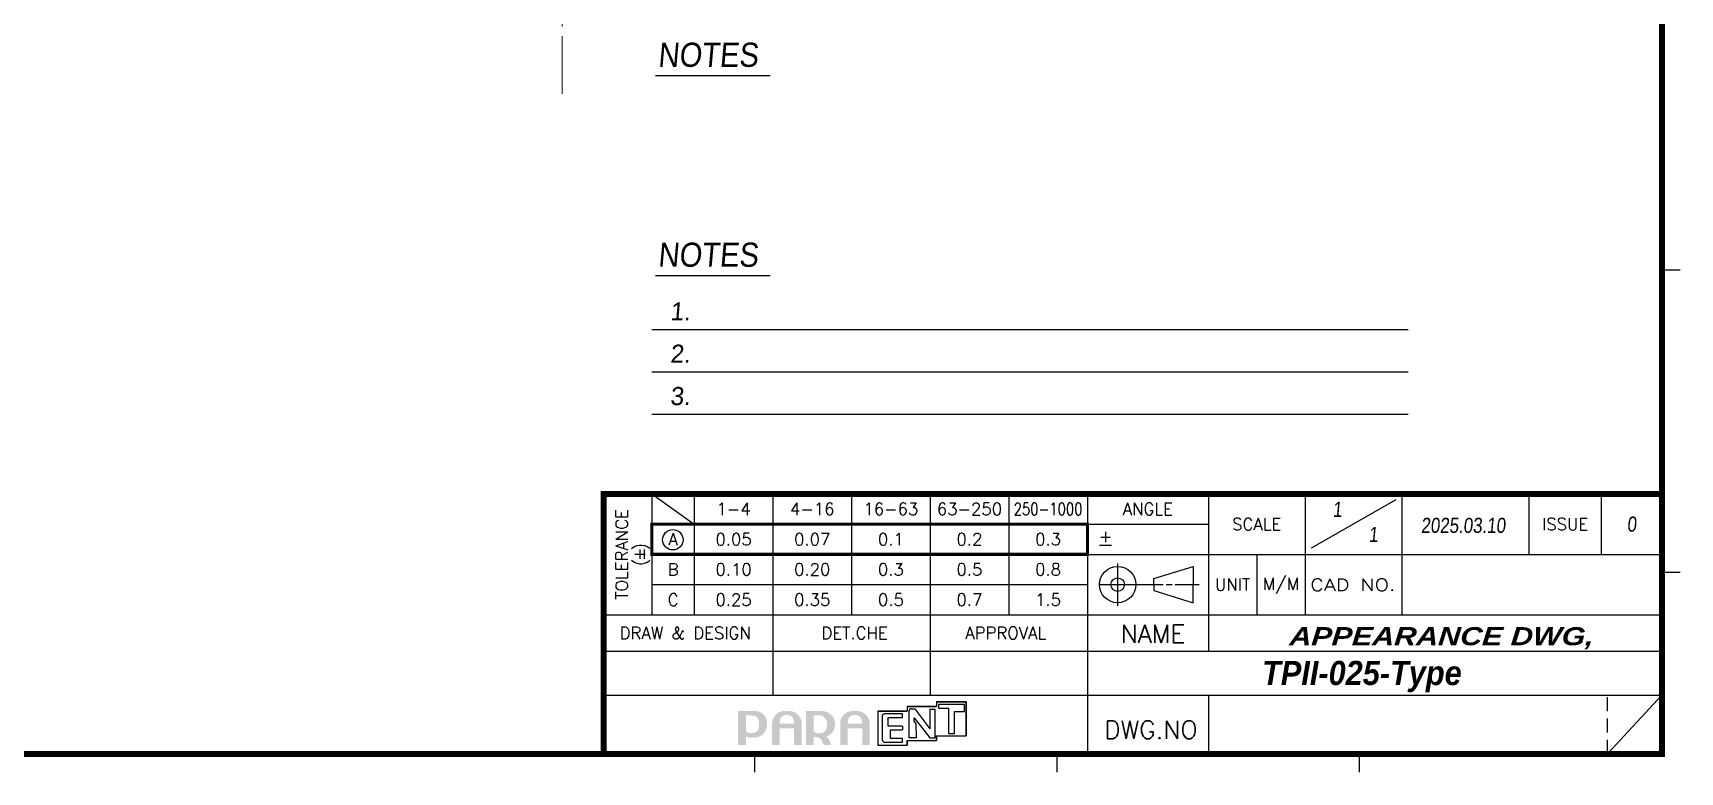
# Model space of a CAD drawing. Header units: millimetres. Extents: x 5329 to 6973, y -914 to -356.
# Drawn here: x 6700.9 to 6973.2, y -913.3 to -791.1 of the extents above; entities that cross this region are included whole.
import ezdxf
from ezdxf.enums import TextEntityAlignment as Align

# ---------------------------------------------------------------- set-up
doc = ezdxf.new("R2010")
doc.units = ezdxf.units.MM
for name, pattern in [('CENTER', [17.8, 10.75, -2.35, 2.35, -2.35]), ('CENTER2', [28.575, 19.05, -3.175, 3.175, -3.175]), ('HIDDEN', [3.525, 2.35, -1.175])]:
    doc.linetypes.add(name, pattern=pattern)
doc.layers.get('0').update_dxf_attribs({"linetype": 'CONTINUOUS'})
doc.layers.add('3', color=112, linetype='CENTER', lineweight=15)
doc.styles.add('a', font='GOTHIC.TTF')
doc.styles.add('N', font='arialbi.ttf', dxfattribs={"width": 0.8, "oblique": 5})
doc.styles.add('OMI-1', font='arial.ttf', dxfattribs={"oblique": 1})
doc.styles.add('SIM', font='simplex')

msp = doc.modelspace()

# ---------------------------------------------------------------- hatches: boundary and pattern name
h = msp.add_hatch(color=256)
edge = h.paths.add_edge_path()
edge.add_spline(control_points=[(6820.66, -906.51), (6820.45, -906.75), (6820.14, -906.91), (6819.66, -906.91), (6819.54, -906.91), (6819.38, -906.9), (6819.18, -906.85), (6818.97, -906.81), (6818.86, -906.7), (6818.81, -906.65), (6818.81, -906.57), (6818.81, -904.12), (6818.81, -903.97), (6818.94, -903.97), (6819.71, -903.97), (6819.71, -903.97), (6820.16, -903.97), (6820.45, -904.1), (6820.66, -904.34), (6820.88, -904.59), (6820.95, -905.01), (6820.95, -905.38), (6820.95, -905.76), (6820.88, -906.27), (6820.66, -906.51)], knot_values=[0, 0, 0, 0, 1, 1, 1, 2, 2, 2, 3, 3, 3, 4, 4, 4, 5, 5, 5, 6, 6, 6, 7, 7, 7, 8, 8, 8, 8], degree=3, periodic=0)
edge = h.paths.add_edge_path(flags=16)
edge.add_spline(control_points=[(6819.75, -903.21), (6819.75, -903.21), (6817.68, -903.21), (6817.68, -903.21), (6817.68, -903.21), (6817.48, -903.21), (6817.48, -903.21), (6817.48, -903.21), (6817.48, -908.86), (6817.48, -908.86), (6817.48, -908.86), (6818.81, -908.86), (6818.81, -908.86), (6818.81, -908.86), (6818.81, -907.69), (6818.81, -907.5), (6818.94, -907.54), (6819.11, -907.63), (6819.71, -907.65), (6820.35, -907.67), (6821.28, -907.46), (6821.68, -906.97), (6822.08, -906.48), (6822.28, -905.95), (6822.28, -905.39), (6822.28, -904.73), (6822.05, -904.17), (6821.61, -903.72), (6821.16, -903.28), (6820.54, -903.21), (6819.75, -903.21)], knot_values=[0, 0, 0, 0, 1, 1, 1, 2, 2, 2, 3, 3, 3, 4, 4, 4, 5, 5, 5, 6, 6, 6, 7, 7, 7, 8, 8, 8, 9, 9, 9, 10, 10, 10, 10], degree=3, periodic=0)
h = msp.add_hatch(color=256)
edge = h.paths.add_edge_path()
edge.add_spline(control_points=[(6826.75, -905.35), (6826.61, -905.35), (6824.35, -905.35), (6824.34, -905.35), (6824.34, -905.35), (6824.34, -905.33), (6824.34, -905.33), (6824.34, -905.02), (6824.43, -904.48), (6824.62, -904.27), (6824.79, -904.07), (6825.11, -903.89), (6825.53, -903.89), (6825.94, -903.89), (6826.23, -904.02), (6826.43, -904.23), (6826.64, -904.43), (6826.75, -905.02), (6826.75, -905.33), (6826.75, -905.33), (6826.75, -905.35), (6826.75, -905.35)], knot_values=[0, 0, 0, 0, 1, 1, 1, 2, 2, 2, 3, 3, 3, 4, 4, 4, 5, 5, 5, 6, 6, 6, 7, 7, 7, 7], degree=3, periodic=0)
edge = h.paths.add_edge_path(flags=16)
edge.add_spline(control_points=[(6825.53, -903.21), (6824.63, -903.21), (6824.06, -903.44), (6823.67, -903.9), (6823.3, -904.34), (6823.11, -904.72), (6823.11, -905.25), (6823.11, -905.25), (6823.11, -908.86), (6823.11, -908.86), (6823.11, -908.86), (6824.34, -908.86), (6824.34, -908.86), (6824.34, -908.86), (6824.34, -907.17), (6824.34, -906.07), (6824.35, -906.07), (6826.61, -906.07), (6826.75, -906.07), (6826.75, -906.22), (6826.75, -908.86), (6826.75, -908.86), (6826.75, -908.86), (6827.99, -908.86), (6827.99, -908.86), (6827.99, -908.86), (6827.99, -905.25), (6827.99, -905.25), (6827.99, -904.72), (6827.8, -904.34), (6827.42, -903.9), (6827.03, -903.44), (6826.42, -903.21), (6825.53, -903.21)], knot_values=[0, 0, 0, 0, 1, 1, 1, 2, 2, 2, 3, 3, 3, 4, 4, 4, 5, 5, 5, 6, 6, 6, 7, 7, 7, 8, 8, 8, 9, 9, 9, 10, 10, 10, 11, 11, 11, 11], degree=3, periodic=0)
h = msp.add_hatch(color=256)
edge = h.paths.add_edge_path()
edge.add_spline(control_points=[(6831.86, -906.57), (6831.6, -906.81), (6831.28, -906.93), (6830.84, -906.93), (6830.72, -906.93), (6830.57, -906.91), (6830.42, -906.86), (6830.28, -906.81), (6830.02, -906.67), (6829.98, -906.63), (6829.98, -906.55), (6829.98, -904.08), (6829.98, -903.94), (6830.11, -903.94), (6830.96, -903.94), (6830.96, -903.94), (6831.36, -903.94), (6831.59, -904.14), (6831.83, -904.39), (6832.08, -904.65), (6832.2, -905.06), (6832.2, -905.41), (6832.2, -905.79), (6832.12, -906.33), (6831.86, -906.57)], knot_values=[0, 0, 0, 0, 1, 1, 1, 2, 2, 2, 3, 3, 3, 4, 4, 4, 5, 5, 5, 6, 6, 6, 7, 7, 7, 8, 8, 8, 8], degree=3, periodic=0)
edge = h.paths.add_edge_path(flags=16)
edge.add_spline(control_points=[(6831, -903.21), (6831, -903.21), (6828.93, -903.21), (6828.93, -903.21), (6828.93, -903.21), (6828.73, -903.21), (6828.73, -903.21), (6828.73, -903.21), (6828.73, -908.86), (6828.73, -908.86), (6828.73, -908.86), (6829.98, -908.86), (6829.98, -908.86), (6829.98, -908.86), (6829.98, -907.64), (6829.98, -907.45), (6830.12, -907.5), (6830.25, -907.53), (6830.37, -907.55), (6830.37, -907.55), (6830.76, -907.6), (6830.86, -907.62), (6831.07, -907.76), (6831.23, -908.04), (6831.36, -908.23), (6831.49, -908.43), (6831.64, -908.86), (6831.64, -908.86), (6831.64, -908.86), (6832.83, -908.86), (6832.83, -908.86), (6832.83, -908.86), (6832.67, -908.2), (6832.5, -907.94), (6832.4, -907.78), (6832.26, -907.63), (6832.08, -907.47), (6832.45, -907.31), (6832.8, -907.09), (6833.04, -906.8), (6833.36, -906.41), (6833.49, -905.95), (6833.49, -905.42), (6833.49, -904.71), (6833.3, -904.29), (6832.84, -903.86), (6832.38, -903.43), (6831.77, -903.21), (6831, -903.21)], knot_values=[0, 0, 0, 0, 1, 1, 1, 2, 2, 2, 3, 3, 3, 4, 4, 4, 5, 5, 5, 6, 6, 6, 7, 7, 7, 8, 8, 8, 9, 9, 9, 10, 10, 10, 11, 11, 11, 12, 12, 12, 13, 13, 13, 14, 14, 14, 15, 15, 15, 16, 16, 16, 16], degree=3, periodic=0)
h = msp.add_hatch(color=256)
edge = h.paths.add_edge_path()
edge.add_spline(control_points=[(6838, -905.35), (6837.86, -905.35), (6835.6, -905.35), (6835.59, -905.35), (6835.59, -905.35), (6835.59, -905.33), (6835.59, -905.33), (6835.59, -905.02), (6835.68, -904.48), (6835.87, -904.27), (6836.04, -904.07), (6836.36, -903.89), (6836.78, -903.89), (6837.19, -903.89), (6837.48, -904.02), (6837.68, -904.23), (6837.89, -904.43), (6838, -905.02), (6838, -905.33), (6838, -905.33), (6838, -905.35), (6838, -905.35)], knot_values=[0, 0, 0, 0, 1, 1, 1, 2, 2, 2, 3, 3, 3, 4, 4, 4, 5, 5, 5, 6, 6, 6, 7, 7, 7, 7], degree=3, periodic=0)
edge = h.paths.add_edge_path(flags=16)
edge.add_spline(control_points=[(6836.78, -903.21), (6835.88, -903.21), (6835.31, -903.44), (6834.92, -903.9), (6834.55, -904.34), (6834.36, -904.72), (6834.36, -905.25), (6834.36, -905.25), (6834.36, -908.86), (6834.36, -908.86), (6834.36, -908.86), (6835.59, -908.86), (6835.59, -908.86), (6835.59, -908.86), (6835.59, -907.17), (6835.59, -906.07), (6835.6, -906.07), (6837.86, -906.07), (6838, -906.07), (6838, -906.22), (6838, -908.86), (6838, -908.86), (6838, -908.86), (6839.24, -908.86), (6839.24, -908.86), (6839.24, -908.86), (6839.24, -905.25), (6839.24, -905.25), (6839.24, -904.72), (6839.05, -904.34), (6838.67, -903.9), (6838.28, -903.44), (6837.67, -903.21), (6836.78, -903.21)], knot_values=[0, 0, 0, 0, 1, 1, 1, 2, 2, 2, 3, 3, 3, 4, 4, 4, 5, 5, 5, 6, 6, 6, 7, 7, 7, 8, 8, 8, 9, 9, 9, 10, 10, 10, 11, 11, 11, 11], degree=3, periodic=0)

# ---------------------------------------------------------------- linework, layer by layer
for p, q in [((6973.24, -830.33), (6970.24, -830.33)), ((6973.24, -830.33), (6970.24, -830.33)), ((6803.2, -840.16), (6928.27, -840.16)), ((6803.2, -847.16), (6928.27, -847.16)), ((6803.2, -854.16), (6928.27, -854.16)), ((6803.24, -867.33), (6810.24, -872.33)), ((6803.24, -867.33), (6803.24, -887.33)), ((6810.24, -867.33), (6810.24, -887.33)), ((6823.24, -867.33), (6823.24, -887.33)), ((6836.24, -867.33), (6836.24, -887.33)), ((6849.24, -867.33), (6849.24, -900.59)), ((6862.24, -867.33), (6862.24, -887.33)), ((6875.24, -867.33), (6875.24, -910.33)), ((6895.24, -867.33), (6895.24, -893.33)), ((6911.24, -867.33), (6911.24, -887.33)), ((6926.24, -868.33), (6912.24, -876.33)), ((6927.24, -867.33), (6927.24, -887.33)), ((6948.24, -867.33), (6948.24, -877.33)), ((6960.24, -877.33), (6960.24, -867.33)), ((6803.24, -872.33), (6895.24, -872.33)), ((6877.24, -875.83), (6879.24, -875.83)), ((6803.24, -877.33), (6970.24, -877.33)), ((6880.24, -878.83), (6880.24, -885.83)), ((6886.24, -881.33), (6892.74, -879.33)), ((6892.74, -879.33), (6892.74, -882.33)), ((6903.24, -877.33), (6903.24, -887.33)), ((6803.24, -882.33), (6875.24, -882.33)), ((6877.24, -882.33), (6887.74, -882.33)), ((6886.24, -882.33), (6886.24, -881.33)), ((6886.24, -882.33), (6886.24, -883.33)), ((6888.24, -882.33), (6889.24, -882.33)), ((6889.74, -882.33), (6893.74, -882.33)), ((6892.74, -885.33), (6892.74, -882.33)), ((6973.24, -880.33), (6970.24, -880.33)), ((6973.24, -880.33), (6970.24, -880.33)), ((6886.24, -883.33), (6892.74, -885.33)), ((6795.24, -887.33), (6970.24, -887.33)), ((6823.24, -887.33), (6823.24, -900.59)), ((6795.24, -893.33), (6875.24, -893.33)), ((6875.24, -893.33), (6970.24, -893.33)), ((6795.24, -900.59), (6970.24, -900.59)), ((6895.24, -900.59), (6895.24, -910.33)), ((6961.24, -910.33), (6970.24, -900.59)), ((6845.44, -903.24), (6840.56, -903.24)), ((6840.56, -903.24), (6840.56, -908.86)), ((6841.32, -904.11), (6841.33, -907.99)), ((6844.68, -903.71), (6841.72, -903.71)), ((6844.68, -904.3), (6844.68, -903.71)), ((6850.31, -902.49), (6845.44, -902.49)), ((6845.44, -902.49), (6845.44, -903.24)), ((6845.72, -903.26), (6845.72, -907.67)), ((6846.12, -902.86), (6846.7, -902.86)), ((6846.7, -902.86), (6849.19, -906.17)), ((6849.18, -902.94), (6850.03, -902.94)), ((6849.18, -902.94), (6849.19, -906.17)), ((6850.03, -902.94), (6850.03, -907.67)), ((6855.19, -901.74), (6850.31, -901.74)), ((6850.31, -901.74), (6850.31, -902.49)), ((6850.62, -902.16), (6850.61, -902.75)), ((6850.61, -902.75), (6852.25, -902.76)), ((6854.89, -902.16), (6850.62, -902.16)), ((6852.25, -902.76), (6852.26, -906.95)), ((6853.24, -906.94), (6853.25, -903.32)), ((6853.25, -903.32), (6854.89, -903.31)), ((6854.89, -903.31), (6854.89, -902.16)), ((6855.19, -907.36), (6855.19, -901.74)), ((6842.27, -905.76), (6842.27, -904.3)), ((6842.27, -904.3), (6844.68, -904.3)), ((6844.68, -905.76), (6842.27, -905.76)), ((6842.67, -907.8), (6842.67, -906.35)), ((6842.67, -906.35), (6844.68, -906.35)), ((6844.68, -905.76), (6844.68, -906.35)), ((6846.58, -904.35), (6849.17, -907.68)), ((6846.58, -904.96), (6846.58, -904.35)), ((6846.58, -904.96), (6846.89, -905.34)), ((6846.89, -905.34), (6846.9, -907.67)), ((6840.56, -908.86), (6845.44, -908.86)), ((6841.73, -908.39), (6844.68, -908.39)), ((6844.68, -907.8), (6842.67, -907.8)), ((6844.68, -908.39), (6844.68, -907.8)), ((6845.44, -908.86), (6845.44, -908.11)), ((6845.44, -908.11), (6850.31, -908.11)), ((6846.9, -907.67), (6845.72, -907.67)), ((6849.17, -907.68), (6850.03, -907.67)), ((6850.31, -908.11), (6850.31, -907.36)), ((6850.31, -907.36), (6855.19, -907.36)), ((6852.26, -906.95), (6853.24, -906.94)), ((6820.24, -913.33), (6820.24, -910.33)), ((6870.24, -913.33), (6870.24, -910.33)), ((6920.24, -913.33), (6920.24, -910.33))]:
    msp.add_line(p, q)
at = {"linetype": 'HIDDEN'}
msp.add_line((6961.24, -910.33), (6961.24, -900.59), dxfattribs=at)
at = {"color": 3}
for p, q in [((6840.56, -903.24), (6840.56, -908.86)), ((6840.56, -903.24), (6845.44, -903.24)), ((6845.44, -902.49), (6845.44, -903.24)), ((6845.44, -902.49), (6850.31, -902.49)), ((6850.31, -901.74), (6850.31, -902.49)), ((6850.31, -901.74), (6855.19, -901.74)), ((6855.19, -901.74), (6855.19, -907.36)), ((6840.56, -908.86), (6845.44, -908.86)), ((6845.44, -908.11), (6845.44, -908.86)), ((6845.44, -908.11), (6850.31, -908.11)), ((6850.31, -907.36), (6850.31, -908.11)), ((6850.31, -907.36), (6855.19, -907.36))]:
    msp.add_line(p, q, dxfattribs=at)
at = {"const_width": 1}
msp.add_lwpolyline([(6970.24, -360.33), (6170.24, -360.33), (6170.24, -910.33), (6970.24, -910.33)], close=True, dxfattribs=at)
for points in [[(6803.8, -798.18), (6822.8, -798.18)], [(6803.8, -831.24), (6822.8, -831.24)]]:
    msp.add_lwpolyline(points)
for points, const_width in [([(6795.24, -910.33), (6795.24, -867.33), (6970.24, -867.33)], 1), ([(6803.24, -872.33), (6875.24, -872.33), (6875.24, -877.33), (6803.24, -877.33), (6803.24, -872.33)], 0.5)]:
    msp.add_lwpolyline(points, dxfattribs=dict(const_width=const_width))
for centre, radius in [((6806.69, -874.92), 1.69), ((6880.24, -882.33), 3), ((6880.24, -882.33), 1.12)]:
    msp.add_circle(centre, radius)
for centre, start, end in [((6841.72, -904.11), 89.9532, 180.0946), ((6846.12, -903.26), 90.2374, 180), ((6841.73, -907.99), 180.0946, 270.0249)]:
    msp.add_arc(centre, 0.4, start, end)
at = {"layer": '3', "linetype": 'CENTER2', "ltscale": 0.5}
msp.add_line((6788.41, -801.18), (6788.41, -564.31), dxfattribs=at)

# ---------------------------------------------------------------- texts
at = {"oblique": 5}
for s, height, style, width, p in [('NOTES', 4, 'a', 0.9, (6804.2, -796.73)), ('NOTES', 4, 'a', 0.9, (6804.2, -829.79)), ('1', 2.5, 'OMI-1', 0.8, (6915.79, -871.14)), ('1', 2.5, 'OMI-1', 0.8, (6921.74, -875.31)), ('APPEARANCE DWG,', 3, 'N', 1.2, (6908.58, -892.36))]:
    msp.add_text(s, height=height, dxfattribs=dict(at, style=style, width=width)).set_placement(p)
at = {"style": 'a', "oblique": 5}
for s, p in [('1.', (6806.23, -838.66)), ('2.', (6806.23, -845.66)), ('3.', (6806.23, -852.66))]:
    msp.add_text(s, height=3, dxfattribs=at).set_placement(p)
at = {"style": 'SIM'}
for s, p in [('TOLERANCE', (6799.24, -877.33)), ('( )', (6802.24, -877.33)), ('-', (6802.87, -877.3))]:
    msp.add_text(s, height=2, rotation=90, dxfattribs=at).set_placement(p, align=Align.CENTER)
for s, height, p in [('1-4', 2, (6816.74, -869.83)), ('4-16', 2, (6829.74, -869.83)), ('16-63', 2, (6842.74, -869.83)), ('63-250', 2, (6855.74, -869.83)), ('ANGLE', 2, (6885.24, -869.83)), ('SCALE', 2, (6903.24, -872.33)), ('ISSUE', 2, (6954.24, -872.33)), ('A', 2, (6806.74, -874.83)), ('0.05', 2, (6816.74, -874.83)), ('0.07', 2, (6829.74, -874.83)), ('0.1', 2, (6842.74, -874.83)), ('0.2', 2, (6855.74, -874.83)), ('0.3', 2, (6868.74, -874.83)), ('B', 2, (6806.74, -879.83)), ('0.10', 2, (6816.74, -879.83)), ('0.20', 2, (6829.74, -879.83)), ('0.3', 2, (6842.74, -879.83)), ('0.5', 2, (6855.74, -879.83)), ('0.8', 2, (6868.74, -879.83)), ('UNIT', 2, (6899.24, -882.33)), ('M/M', 2, (6907.24, -882.33)), ('C', 2, (6806.74, -884.83)), ('0.25', 2, (6816.74, -884.83)), ('0.35', 2, (6829.74, -884.83)), ('0.5', 2, (6842.74, -884.83)), ('0.7', 2, (6855.74, -884.83)), ('1.5', 2, (6868.74, -884.83)), ('DRAW & DESIGN', 2, (6808.74, -890.33)), ('DET.CHE', 2, (6836.74, -890.33)), ('APPROVAL', 2, (6861.74, -890.33)), ('NAME', 3, (6886.08, -890.48)), ('DWG.NO', 3, (6885.74, -906.33))]:
    msp.add_text(s, height=height, dxfattribs=at).set_placement(p, align=Align.MIDDLE)
at = {"style": 'SIM', "width": 0.8}
msp.add_text('250-1000', height=2, dxfattribs=at).set_placement((6868.74, -869.83), align=Align.MIDDLE)
at = {"style": 'OMI-1', "oblique": 5, "width": 0.8}
for s, p in [('2025.03.10', (6937.38, -872.54)), ('0', (6965.24, -872.33))]:
    msp.add_text(s, height=2.5, dxfattribs=at).set_placement(p, align=Align.MIDDLE_CENTER)
at = {"style": 'SIM'}
msp.add_text('+', height=2, dxfattribs=at).set_placement((6878.24, -875.33), align=Align.CENTER)
msp.add_text('+', height=2, rotation=90, dxfattribs=at).set_placement((6801.14, -877.3), align=Align.MIDDLE)
for s, height, style, width, p, p2 in [('CAD NO.', 2, 'SIM', 1.148815, (6912.07, -883.37), (6926.19, -883.37)), ('TPII-025-Type  ', 4, 'N', 0.908409, (6904.12, -898.94), (6939.95, -898.94))]:
    msp.add_text(s, height=height, dxfattribs=dict(style=style, width=width)).set_placement(p, p2, align=Align.FIT)

doc.saveas('drawing.dxf')
